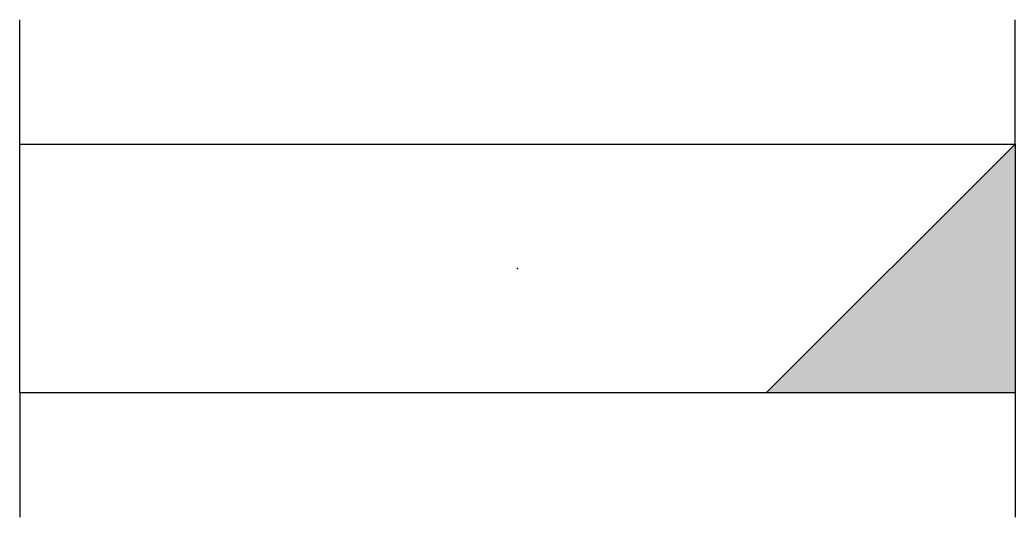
# Model space of a CAD drawing. Header units: millimetres. Extents: x 0 to 1858, y 0 to 879.
# Drawn here: x -0.5 to 0.5, y -0.25 to 0.25 of the extents above; entities outside this region: 1.
import ezdxf

# ---------------------------------------------------------------- set-up
doc = ezdxf.new("R2010")
doc.units = ezdxf.units.MM

msp = doc.modelspace()

# ---------------------------------------------------------------- hatches: boundary and pattern name
h = msp.add_hatch(color=256)
h.dxf.hatch_style = 1
h.paths.add_polyline_path([(0.25, -0.125), (0.5, -0.125), (0.5, 0.125)])

# ---------------------------------------------------------------- linework, layer by layer
for p, q in [((1858.2796, 878.8397), (1858.2796, 878.8397)), ((-0.5, 0.125), (-0.5, 0.25)), ((0.5, 0.125), (0.5, 0.25)), ((0.25, -0.125), (0.5, 0.125)), ((-0.5, -0.125), (-0.5, -0.25)), ((0.5, -0.125), (0.5, -0.25))]:
    msp.add_line(p, q)
msp.add_lwpolyline([(-0.5, 0.125), (0.5, 0.125), (0.5, -0.125), (-0.5, -0.125)], close=True)
msp.add_point((0, 0))

doc.saveas('drawing.dxf')
